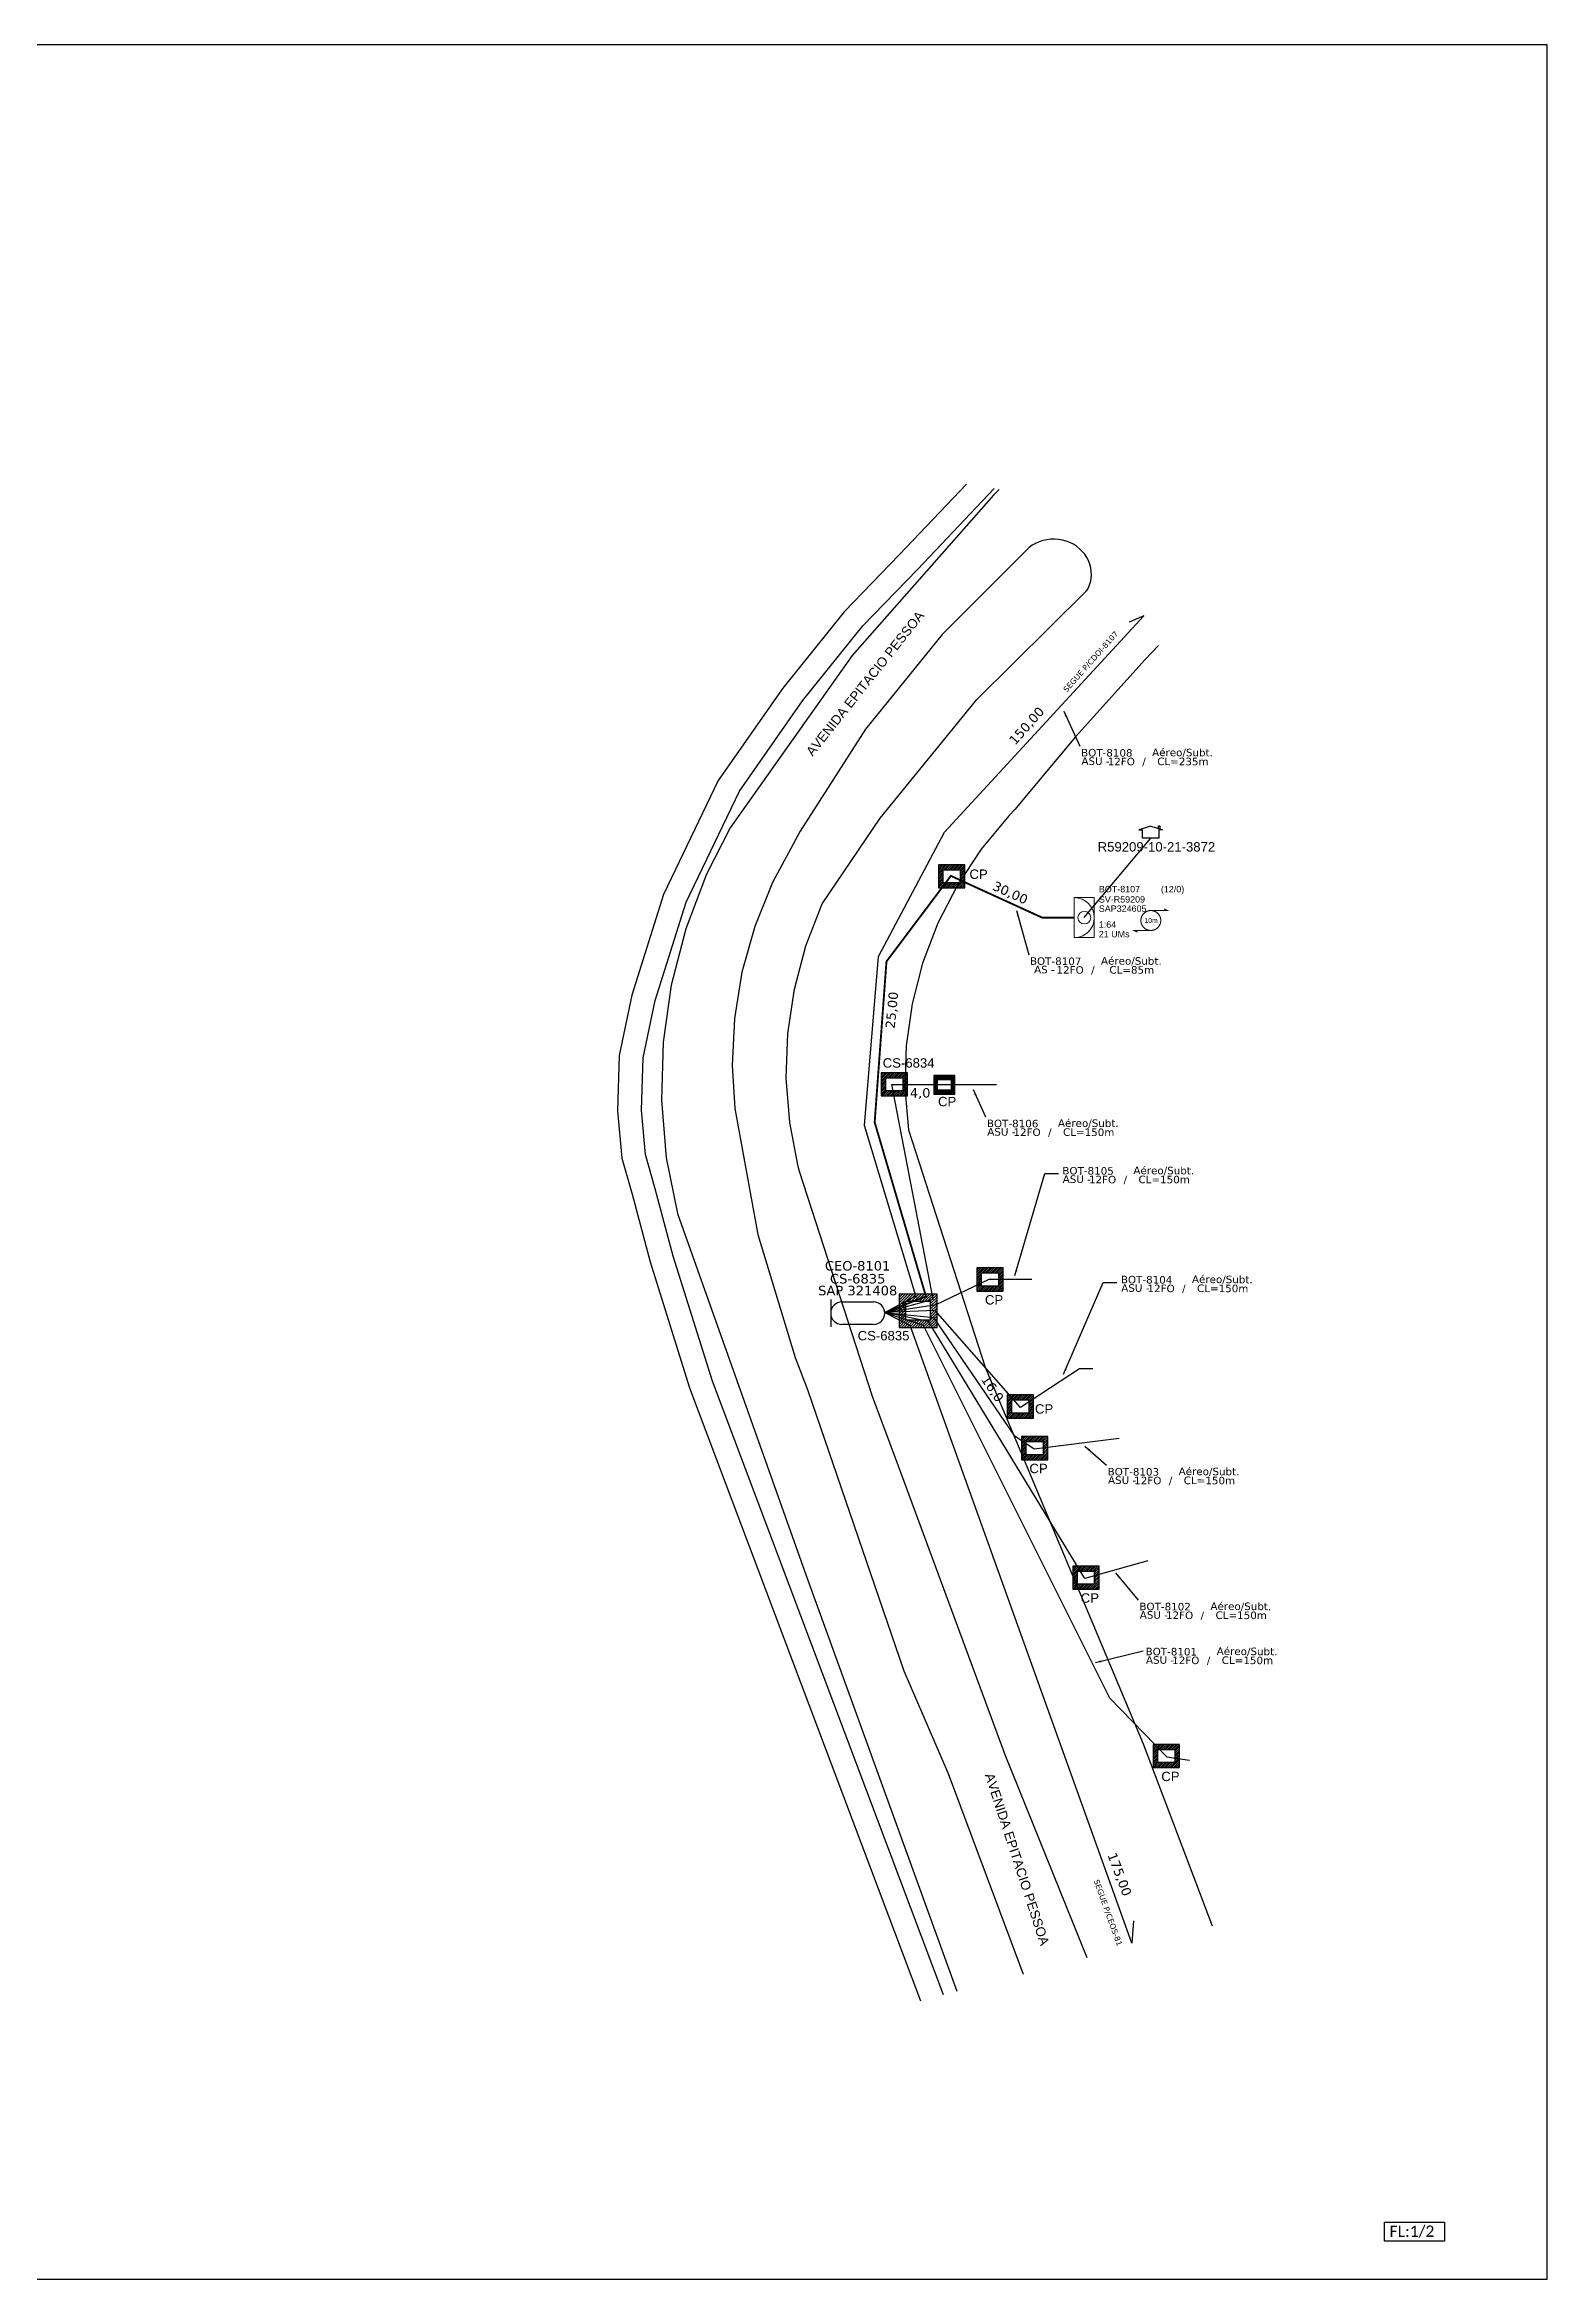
# Model space of a CAD drawing. Header units: metres. Extents: x -1286 to 457, y -500 to 94.
# Drawn here: x -845 to -445, y -500 to 94 of the extents above; entities that cross this region are included whole.
import ezdxf
from ezdxf.enums import TextEntityAlignment as Align

# ---------------------------------------------------------------- set-up
doc = ezdxf.new("R2010")
doc.units = ezdxf.units.M
for name, color, linetype in [('10.0-Cartográfico', 4, 'Continuous'), ('10.1-Caixas Subterrâneas', 5, 'Continuous'), ('20.4-CEOS', 1, 'Continuous'), ('20.5-CEO', 1, 'Continuous'), ('CD a instalar', 1, 'Continuous'), ('celulas gpon', 7, 'Continuous'), ('Folga', 1, 'Continuous'), ('label_cabos', 7, 'Continuous'), ('Legenda', 1, 'Continuous'), ('MUB_SEGMENTO', 7, 'Continuous'), ('surveys', 7, 'Continuous'), ('surveys legendas', 7, 'Continuous')]:
    doc.layers.add(name, color=color, linetype=linetype)
doc.layers.add("20.0-LEGENDA DOS CDO'S", color=1, linetype='Continuous', lineweight=0)
doc.layers.add('20.1-CDO_INTERIOR', color=1, linetype='Continuous', lineweight=0)
doc.layers.add('DROP DE CLIENTE', color=140, linetype='Continuous', plot=False)
doc.layers.add('EXTRA', color=50, linetype='Continuous', plot=False)
doc.styles.add('ARIAL', font='arial.ttf')
doc.styles.add('siredit', font='verdana.ttf')
doc.styles.add('WMF-Calibri0', font='calibri.ttf')
doc.linetypes.add('FENCELINE1', pattern='A,0.25,-0.1,[133,ltypeshp.shx,S=0.1,R=0,X=-0.1,Y=0],-0.1,1', length=1.45)
doc.dimstyles.new('ISO-25', dxfattribs={"dimtxt": 2.5, "dimasz": 2.5, "dimexe": 1.25, "dimexo": 0.625, "dimtad": 1, "dimtxsty": 'Standard', "dimcen": 2.5, "dimadec": 0, "dimazin": 0, "dimtfac": 1, "dimtmove": 0, "dimatfit": 3, "dimfxl": 0, "dimarcsym": 0})

# ---------------------------------------------------------------- blocks, each defined once
blk = doc.blocks.new('SURVEY_SURVEY')
for p, q in [((0, 0.0000127), (-0.0000126, 0.000009)), ((-0.0000126, 0.000009), (-0.0000086, 0.000009)), ((-0.0000086, 0), (-0.0000086, 0.000009)), ((0.0000086, 0), (-0.0000086, 0)), ((0, 0.0000127), (0.0000126, 0.000009)), ((0.0000084, 0.0000132), (0.0000098, 0.0000132)), ((0.0000084, 0.0000103), (0.0000084, 0.0000132)), ((0.0000126, 0.000009), (0.0000086, 0.000009)), ((0.0000086, 0.000009), (0.0000086, 0)), ((0.0000098, 0.0000132), (0.0000098, 0.0000099))]:
    blk.add_line(p, q)
blk = doc.blocks.new('*X70')
at = {"color": 0, "linetype": 'Continuous'}
for p, q in [((-1.25, 0.34099), (-0.49099, 1.1)), ((-1.25, 0.517767), (-0.667767, 1.1)), ((-1.25, 0.694544), (-0.844544, 1.1)), ((-1.25, 0.87132), (-1.02132, 1.1)), ((-1.25, 1.048097), (-1.198097, 1.1)), ((-1.25, 0.164214), (-0.8035, 0.610714)), ((-1.25, -0.012563), (-0.8035, 0.433937)), ((-1.25, -0.18934), (-0.8035, 0.25716)), ((-1.25, -0.366117), (-0.8035, 0.080383)), ((-0.789214, 0.625), (-0.314214, 1.1)), ((-0.612437, 0.625), (-0.137437, 1.1)), ((-0.43566, 0.625), (0.03934, 1.1)), ((-0.258883, 0.625), (0.216117, 1.1)), ((-0.082107, 0.625), (0.392893, 1.1)), ((0.09467, 0.625), (0.56967, 1.1)), ((0.271447, 0.625), (0.746447, 1.1)), ((0.448223, 0.625), (0.923223, 1.1)), ((0.625, 0.625), (1.1, 1.1)), ((0.801777, 0.625), (1.25, 1.073223)), ((0.8035, 0.449947), (1.25, 0.896447)), ((0.8035, 0.27317), (1.25, 0.71967)), ((0.8035, 0.096393), (1.25, 0.542893)), ((0.8035, -0.080383), (1.25, 0.366117)), ((0.8035, -0.25716), (1.25, 0.18934)), ((0.8035, -0.433937), (1.25, 0.012563)), ((-1.25, -0.542893), (-0.8035, -0.096393)), ((-1.25, -0.71967), (-0.8035, -0.27317)), ((-1.25, -0.896447), (-0.8035, -0.449947)), ((-1.25, -1.073223), (-0.801777, -0.625)), ((-1.1, -1.1), (-0.625, -0.625)), ((-0.923223, -1.1), (-0.448223, -0.625)), ((-0.746447, -1.1), (-0.271447, -0.625)), ((-0.56967, -1.1), (-0.09467, -0.625)), ((-0.392893, -1.1), (0.082107, -0.625)), ((-0.216117, -1.1), (0.258883, -0.625)), ((-0.03934, -1.1), (0.43566, -0.625)), ((0.137437, -1.1), (0.612437, -0.625)), ((0.314214, -1.1), (0.789214, -0.625)), ((0.49099, -1.1), (1.25, -0.34099)), ((0.667767, -1.1), (1.25, -0.517767)), ((0.8035, -0.610714), (1.25, -0.164214)), ((0.844544, -1.1), (1.25, -0.694544)), ((1.02132, -1.1), (1.25, -0.87132)), ((1.198097, -1.1), (1.25, -1.048097))]:
    blk.add_line(p, q, dxfattribs=at)
blk = doc.blocks.new('MANHOLE_MQ')
at = {"color": 0, "linetype": 'Continuous'}
for p, q in [((0.00000623, 0.00000569), (-0.00000627, 0.00000569)), ((-0.00000627, 0.00000569), (-0.00000627, -0.00000531)), ((-0.00000404, 0.00000331), (0.00000399, 0.00000331)), ((-0.00000404, -0.00000294), (-0.00000404, 0.00000331)), ((0.00000399, 0.00000331), (0.00000399, -0.00000294)), ((0.00000623, -0.00000531), (0.00000623, 0.00000569)), ((-0.00000627, -0.00000531), (0.00000623, -0.00000531)), ((0.00000399, -0.00000294), (-0.00000404, -0.00000294)), ((0.00000399, -0.00000294), (0.00000399, -0.00000294))]:
    blk.add_line(p, q, dxfattribs=at)
at = {"color": 0, "linetype": 'Continuous', "xscale": 5e-06, "yscale": 5e-06, "zscale": 1e-05}
blk.add_blockref('*X70', (-0.00000002, 0.00000019), dxfattribs=at)
blk = doc.blocks.new('LEGENDA DOS CABOS')
at = {"layer": 'EXTRA', "color": 0, "style": 'siredit'}
for tag, p in [('ID', (4.6, 0.97)), ('XX', (9.03, 0.97))]:
    blk.add_attdef(tag, text='', height=0.48, rotation=359.69, dxfattribs=at).set_placement(p, align=Align.MIDDLE_CENTER)
at = {"layer": 'Legenda', "color": 0, "style": 'siredit'}
for tag, p in [('TIPO_CABO', (1.31, 0)), ('CABO', (4.69, -0.05)), ('/', (6.81, -0.05)), ('METROS', (10.03, -0.05))]:
    blk.add_attdef(tag, text='', height=0.8, rotation=359.69, dxfattribs=at).set_placement(p, align=Align.MIDDLE_CENTER)
blk = doc.blocks.new('A$C07E14978')
at = {"layer": 'Folga', "color": 0, "const_width": 0.146}
blk.add_lwpolyline([(2.23, 2.92, 1.000012), (2.23, 0.28, 0.999978)], format="xyb", close=True, dxfattribs=at)
at = {"layer": 'Folga', "color": 0, "const_width": 0.137}
for points in [[(2.23, 2.92), (4.42, 2.92), (3.98, 3.13)], [(2.23, 0.28), (0.03, 0.28), (0.47, 0.06)]]:
    blk.add_lwpolyline(points, dxfattribs=at)
at = {"layer": 'Folga', "color": 0}
blk.add_text('10m', height=0.659, dxfattribs=at).set_placement((1.38, 1.27))

msp = doc.modelspace()

# ---------------------------------------------------------------- linework, layer by layer
msp.add_lwpolyline([(-1286.07, -499.81), (-445.07, -499.81), (-445.07, 94.19), (-1286.07, 94.19)], close=True)
at = {"color": 7}
msp.add_lwpolyline([(-488.37, -484.64), (-472.44, -484.64), (-472.44, -489.7), (-488.37, -489.7)], close=True, dxfattribs=at)
at = {"layer": '10.0-Cartográfico', "color": 4}
for points in [[(-599.57, -22.6), (-617.38, -41.35), (-632.11, -56.54), (-648.39, -76.84), (-665.59, -101.37), (-680.14, -131.68), (-688.55, -158.5), (-691.91, -174.46), (-692.36, -189.18), (-691.22, -201.78), (-688.5, -211.36), (-683.72, -229.33), (-673.22, -262.85), (-611.82, -425.74)], [(-605.65, -424.16), (-667.13, -261.05), (-677.55, -227.8), (-682.31, -209.91), (-684.9, -200.78), (-685.97, -189.02), (-685.54, -175.11), (-682.33, -159.9), (-674.13, -133.71), (-659.96, -104.19), (-643.14, -80.22), (-627.16, -60.28), (-612.61, -45.28), (-592.21, -23.8)], [(-590.82, -24.03), (-592.35, -25.55), (-629.94, -68.15), (-662.42, -114), (-668.7, -126.33), (-674.23, -140.82), (-678.11, -155.77), (-680.25, -170.98), (-680.68, -186.34), (-679.38, -201.66), (-676.41, -216.52), (-676.35, -216.75), (-642.07, -313.01), (-602.11, -423.25)], [(-582.92, -39.46), (-606, -62.55), (-626.39, -87.77), (-643.81, -114.83), (-651.11, -128.48), (-655.86, -140.19), (-659.26, -152.3), (-661.27, -164.67), (-661.88, -177.17), (-661.19, -188.6), (-655.02, -222.1), (-645.11, -254.8), (-641.77, -263.54), (-616.19, -338.04), (-604.42, -365.39), (-584.48, -418.73)], [(-567.46, -414.36), (-589.22, -360.38), (-617.59, -283.7), (-624.56, -265.11), (-643.93, -205.36), (-644.29, -204.01), (-646.54, -192.32), (-647.48, -180.48), (-647.07, -168.62), (-645.33, -156.84), (-642.26, -145.31), (-637.9, -134.14), (-622.54, -111.41), (-596.8, -79.83), (-567.85, -51.12), (-567.41, -50.71), (-567.39, -50.67), (-567.32, -50.53), (-566.92, -49.62), (-566.61, -48.69), (-566.43, -47.74), (-566.34, -46.77), (-566.38, -45.8), (-566.52, -44.83), (-566.75, -43.89), (-567.1, -42.96), (-567.55, -42.09), (-568.1, -41.26), (-568.74, -40.48), (-569.48, -39.78), (-570.27, -39.14), (-571.13, -38.58), (-572.07, -38.12), (-573.05, -37.75), (-574.05, -37.49), (-575.07, -37.3), (-576.12, -37.24), (-577.2, -37.25), (-578.22, -37.38), (-579.24, -37.62), (-580.24, -37.94), (-581.18, -38.36), (-582.08, -38.87), (-582.92, -39.46)], [(-548.5, -65.49), (-552.03, -69.27), (-570.55, -89.8), (-585.46, -107.56), (-586.61, -109.04), (-588.27, -110.8), (-595.64, -119.68), (-601.95, -129.24), (-607.16, -139.34), (-611.21, -149.91), (-614.04, -160.8), (-615.63, -171.9), (-615.94, -183.1), (-614.99, -194.27)], [(-614.99, -194.27), (-594.56, -257.34), (-552.54, -357.46), (-534.22, -405.83)]]:
    msp.add_lwpolyline(points, dxfattribs=at)
at = {"layer": '20.1-CDO_INTERIOR', "color": 1, "lineweight": 18}
msp.add_lwpolyline([(-565.56, -143.15), (-565.55, -132.53), (-570.87, -132.53), (-570.87, -143.15)], close=True, dxfattribs=at)
msp.add_circle((-568.21, -137.84), 1.7, dxfattribs=at)
msp.add_arc((-570.87, -137.84), 5.31, 269.97241, 89.97241, dxfattribs=at)
at = {"layer": '20.5-CEO', "color": 5}
for p, q in [((-632.67, -239.99), (-624.28, -239.99)), ((-624.28, -245.97), (-632.67, -245.97))]:
    msp.add_line(p, q, dxfattribs=at)
msp.add_lwpolyline([(-635.67, -239.37), (-635.67, -246.59)], dxfattribs=at)
for centre, start, end in [((-632.67, -242.98), 90, 270), ((-624.28, -242.98), 270, 90)]:
    msp.add_arc(centre, 2.99, start, end, dxfattribs=at)
at = {"layer": 'CD a instalar', "color": 7, "linetype": 'ByBlock'}
for points in [[(-621.29, -242.85), (-612.99, -238.34), (-626.68, -193.07), (-622.94, -148.17), (-605.43, -115.13), (-552.38, -57.65), (-556.3, -59.27)], [(-621.29, -242.85), (-608.41, -239.3), (-619.42, -182.2), (-591.6, -182.2)], [(-621.29, -242.85), (-607.62, -240.72), (-593.55, -233.96), (-582.2, -233.96)], [(-565.93, -257.8), (-569.5, -257.8), (-585.16, -268.04), (-607.9, -242.25), (-621.29, -242.85)], [(-621.29, -242.85), (-611.05, -246.21), (-561.47, -345.24), (-546.27, -360.89), (-540.23, -361.79)], [(-551.35, -308.81), (-568.1, -313.51), (-609.64, -245.23), (-621.29, -242.85)], [(-621.29, -242.85), (-608.34, -244.17), (-586.95, -275.45), (-581.58, -279.06), (-558.9, -276.22)]]:
    msp.add_lwpolyline(points, dxfattribs=at)
at = {"layer": 'CD a instalar', "linetype": 'FENCELINE1', "ltscale": 8, "const_width": 0.5}
msp.add_lwpolyline([(-621.29, -242.85), (-610.34, -238.52), (-623.97, -192.25), (-620.83, -149.51), (-603.7, -126.75), (-579.43, -137.84), (-570.87, -137.84)], dxfattribs=at)
at = {"layer": 'CD a instalar', "color": 5, "linetype": 'ByBlock'}
for points in [[(-621.29, -242.85), (-614.53, -246.26)], [(-555.13, -404.5), (-555.54, -410.41), (-614.53, -246.26)]]:
    msp.add_lwpolyline(points, dxfattribs=at)
at = {"layer": 'DROP DE CLIENTE'}
msp.add_lwpolyline([(-568.21, -137.84), (-550.56, -116.75)], dxfattribs=at)

# ---------------------------------------------------------------- block references
at = {"layer": '10.1-Caixas Subterrâneas', "color": 30, "rotation": 180.0000000000633}
for p, xscale, yscale, zscale in [((-603.48, -126.77), 559628.2200445269, 559628.2200445269, 559628.2200445269), ((-618.78, -182.05), 559628.2200445269, 559628.2200445269, 559628.2200445269), ((-605.44, -182.2), 447702.5760356215, 447702.5760356215, 447702.5760356215), ((-593.3, -233.93), 559628.2200445269, 559628.2200445269, 559628.2200445269), ((-612.44, -242.2), 805864.6368641186, 805864.6368641186, 805864.6368641186), ((-585.23, -267.68), 559628.2200445269, 559628.2200445269, 559628.2200445269), ((-581.46, -278.76), 559628.2200445269, 559628.2200445269, 559628.2200445269), ((-567.81, -313.2), 559628.2200445269, 559628.2200445269, 559628.2200445269), ((-546.39, -360.61), 559628.2200445269, 559628.2200445269, 559628.2200445269)]:
    msp.add_blockref('MANHOLE_MQ', p, dxfattribs=dict(at, xscale=xscale, yscale=yscale, zscale=zscale))
at = {"layer": 'Folga', "xscale": 2.006958307478562, "yscale": 2.006958307478562, "zscale": 2.006958307478562}
msp.add_blockref('A$C07E14978', (-555, -141.82), dxfattribs=at)
at = {"layer": 'label_cabos', "color": 7, "lineweight": 0}
ref = msp.add_blockref('LEGENDA DOS CABOS', (-570.71, -97.29), dxfattribs=dict(at, xscale=2, yscale=2, zscale=2))
ref.add_attrib('ID', 'BOT-8108', dxfattribs={"color": 0, "height": 2, "rotation": 359.69001, "style": 'siredit'}).set_placement((-562.23, -94.03), align=Align.MIDDLE_CENTER)
ref.add_attrib('CABO', '12FO', dxfattribs={"color": 0, "height": 2, "rotation": 359.69001, "style": 'siredit'}).set_placement((-558.38, -96.34), align=Align.MIDDLE_CENTER)
ref.add_attrib('METROS', 'CL=235m', dxfattribs={"color": 0, "height": 2, "rotation": 359.69001, "style": 'siredit'}).set_placement((-541.99, -96.34), align=Align.MIDDLE_CENTER)
ref.add_attrib('XX', 'Aéreo/Subt.', dxfattribs={"color": 0, "height": 2, "rotation": 359.69001, "style": 'siredit'}).set_placement((-542.1, -93.95), align=Align.MIDDLE_CENTER)
ref.add_attrib('/', '/', dxfattribs={"color": 0, "height": 2, "rotation": 359.69001, "style": 'siredit'}).set_placement((-552.33, -96.34), align=Align.MIDDLE_CENTER)
ref.add_attrib('TIPO_CABO', 'ASU -', dxfattribs={"color": 0, "height": 2, "rotation": 359.69001, "style": 'siredit'}).set_placement((-565.23, -96.25), align=Align.MIDDLE_CENTER)
ref = msp.add_blockref('LEGENDA DOS CABOS', (-584.31, -152.69), dxfattribs=dict(at, xscale=2, yscale=2, zscale=2))
ref.add_attrib('ID', 'BOT-8107', dxfattribs={"color": 0, "height": 2, "rotation": 359.69001, "style": 'siredit'}).set_placement((-575.83, -149.43), align=Align.MIDDLE_CENTER)
ref.add_attrib('CABO', '12FO', dxfattribs={"color": 0, "height": 2, "rotation": 359.69001, "style": 'siredit'}).set_placement((-571.99, -151.74), align=Align.MIDDLE_CENTER)
ref.add_attrib('METROS', 'CL=85m', dxfattribs={"color": 0, "height": 2, "rotation": 359.69001, "style": 'siredit'}).set_placement((-555.6, -151.74), align=Align.MIDDLE_CENTER)
ref.add_attrib('XX', 'Aéreo/Subt.', dxfattribs={"color": 0, "height": 2, "rotation": 359.69001, "style": 'siredit'}).set_placement((-555.7, -149.35), align=Align.MIDDLE_CENTER)
ref.add_attrib('/', '/', dxfattribs={"color": 0, "height": 2, "rotation": 359.69001, "style": 'siredit'}).set_placement((-565.93, -151.74), align=Align.MIDDLE_CENTER)
ref.add_attrib('TIPO_CABO', 'AS -', dxfattribs={"color": 0, "height": 2, "rotation": 359.69001, "style": 'siredit'}).set_placement((-578.83, -151.65), align=Align.MIDDLE_CENTER)
ref = msp.add_blockref('LEGENDA DOS CABOS', (-595.76, -195.83), dxfattribs=dict(at, xscale=2, yscale=2, zscale=2))
ref.add_attrib('ID', 'BOT-8106', dxfattribs={"color": 0, "height": 2, "rotation": 359.69001, "style": 'siredit'}).set_placement((-587.28, -192.57), align=Align.MIDDLE_CENTER)
ref.add_attrib('CABO', '12FO', dxfattribs={"color": 0, "height": 2, "rotation": 359.69001, "style": 'siredit'}).set_placement((-583.44, -194.88), align=Align.MIDDLE_CENTER)
ref.add_attrib('METROS', 'CL=150m', dxfattribs={"color": 0, "height": 2, "rotation": 359.69001, "style": 'siredit'}).set_placement((-567.05, -194.88), align=Align.MIDDLE_CENTER)
ref.add_attrib('XX', 'Aéreo/Subt.', dxfattribs={"color": 0, "height": 2, "rotation": 359.69001, "style": 'siredit'}).set_placement((-567.15, -192.48), align=Align.MIDDLE_CENTER)
ref.add_attrib('/', '/', dxfattribs={"color": 0, "height": 2, "rotation": 359.69001, "style": 'siredit'}).set_placement((-577.38, -194.88), align=Align.MIDDLE_CENTER)
ref.add_attrib('TIPO_CABO', 'ASU -', dxfattribs={"color": 0, "height": 2, "rotation": 359.69001, "style": 'siredit'}).set_placement((-590.28, -194.79), align=Align.MIDDLE_CENTER)
ref = msp.add_blockref('LEGENDA DOS CABOS', (-575.69, -208.41), dxfattribs=dict(at, xscale=2, yscale=2, zscale=2))
ref.add_attrib('ID', 'BOT-8105', dxfattribs={"color": 0, "height": 2, "rotation": 359.69001, "style": 'siredit'}).set_placement((-567.21, -205.15), align=Align.MIDDLE_CENTER)
ref.add_attrib('CABO', '12FO', dxfattribs={"color": 0, "height": 2, "rotation": 359.69001, "style": 'siredit'}).set_placement((-563.36, -207.46), align=Align.MIDDLE_CENTER)
ref.add_attrib('METROS', 'CL=150m', dxfattribs={"color": 0, "height": 2, "rotation": 359.69001, "style": 'siredit'}).set_placement((-546.97, -207.46), align=Align.MIDDLE_CENTER)
ref.add_attrib('XX', 'Aéreo/Subt.', dxfattribs={"color": 0, "height": 2, "rotation": 359.69001, "style": 'siredit'}).set_placement((-547.08, -205.07), align=Align.MIDDLE_CENTER)
ref.add_attrib('/', '/', dxfattribs={"color": 0, "height": 2, "rotation": 359.69001, "style": 'siredit'}).set_placement((-557.31, -207.46), align=Align.MIDDLE_CENTER)
ref.add_attrib('TIPO_CABO', 'ASU -', dxfattribs={"color": 0, "height": 2, "rotation": 359.69001, "style": 'siredit'}).set_placement((-570.21, -207.37), align=Align.MIDDLE_CENTER)
ref = msp.add_blockref('LEGENDA DOS CABOS', (-560.12, -237.35), dxfattribs=dict(at, xscale=2, yscale=2, zscale=2))
ref.add_attrib('ID', 'BOT-8104', dxfattribs={"color": 0, "height": 2, "rotation": 359.69001, "style": 'siredit'}).set_placement((-551.64, -234.09), align=Align.MIDDLE_CENTER)
ref.add_attrib('CABO', '12FO', dxfattribs={"color": 0, "height": 2, "rotation": 359.69001, "style": 'siredit'}).set_placement((-547.8, -236.4), align=Align.MIDDLE_CENTER)
ref.add_attrib('METROS', 'CL=150m', dxfattribs={"color": 0, "height": 2, "rotation": 359.69001, "style": 'siredit'}).set_placement((-531.41, -236.4), align=Align.MIDDLE_CENTER)
ref.add_attrib('XX', 'Aéreo/Subt.', dxfattribs={"color": 0, "height": 2, "rotation": 359.69001, "style": 'siredit'}).set_placement((-531.51, -234.01), align=Align.MIDDLE_CENTER)
ref.add_attrib('/', '/', dxfattribs={"color": 0, "height": 2, "rotation": 359.69001, "style": 'siredit'}).set_placement((-541.74, -236.4), align=Align.MIDDLE_CENTER)
ref.add_attrib('TIPO_CABO', 'ASU -', dxfattribs={"color": 0, "height": 2, "rotation": 359.69001, "style": 'siredit'}).set_placement((-554.64, -236.31), align=Align.MIDDLE_CENTER)
ref = msp.add_blockref('LEGENDA DOS CABOS', (-563.65, -288.41), dxfattribs=dict(at, xscale=2, yscale=2, zscale=2))
ref.add_attrib('ID', 'BOT-8103', dxfattribs={"color": 0, "height": 2, "rotation": 359.69001, "style": 'siredit'}).set_placement((-555.17, -285.15), align=Align.MIDDLE_CENTER)
ref.add_attrib('CABO', '12FO', dxfattribs={"color": 0, "height": 2, "rotation": 359.69001, "style": 'siredit'}).set_placement((-551.33, -287.46), align=Align.MIDDLE_CENTER)
ref.add_attrib('METROS', 'CL=150m', dxfattribs={"color": 0, "height": 2, "rotation": 359.69001, "style": 'siredit'}).set_placement((-534.94, -287.46), align=Align.MIDDLE_CENTER)
ref.add_attrib('XX', 'Aéreo/Subt.', dxfattribs={"color": 0, "height": 2, "rotation": 359.69001, "style": 'siredit'}).set_placement((-535.04, -285.06), align=Align.MIDDLE_CENTER)
ref.add_attrib('/', '/', dxfattribs={"color": 0, "height": 2, "rotation": 359.69001, "style": 'siredit'}).set_placement((-545.27, -287.46), align=Align.MIDDLE_CENTER)
ref.add_attrib('TIPO_CABO', 'ASU -', dxfattribs={"color": 0, "height": 2, "rotation": 359.69001, "style": 'siredit'}).set_placement((-558.17, -287.37), align=Align.MIDDLE_CENTER)
ref = msp.add_blockref('LEGENDA DOS CABOS', (-555.2, -324.24), dxfattribs=dict(at, xscale=2, yscale=2, zscale=2))
ref.add_attrib('ID', 'BOT-8102', dxfattribs={"color": 0, "height": 2, "rotation": 359.69001, "style": 'siredit'}).set_placement((-546.72, -320.98), align=Align.MIDDLE_CENTER)
ref.add_attrib('CABO', '12FO', dxfattribs={"color": 0, "height": 2, "rotation": 359.69001, "style": 'siredit'}).set_placement((-542.87, -323.29), align=Align.MIDDLE_CENTER)
ref.add_attrib('METROS', 'CL=150m', dxfattribs={"color": 0, "height": 2, "rotation": 359.69001, "style": 'siredit'}).set_placement((-526.48, -323.29), align=Align.MIDDLE_CENTER)
ref.add_attrib('XX', 'Aéreo/Subt.', dxfattribs={"color": 0, "height": 2, "rotation": 359.69001, "style": 'siredit'}).set_placement((-526.59, -320.9), align=Align.MIDDLE_CENTER)
ref.add_attrib('/', '/', dxfattribs={"color": 0, "height": 2, "rotation": 359.69001, "style": 'siredit'}).set_placement((-536.82, -323.29), align=Align.MIDDLE_CENTER)
ref.add_attrib('TIPO_CABO', 'ASU -', dxfattribs={"color": 0, "height": 2, "rotation": 359.69001, "style": 'siredit'}).set_placement((-549.72, -323.2), align=Align.MIDDLE_CENTER)
ref = msp.add_blockref('LEGENDA DOS CABOS', (-553.55, -336.22), dxfattribs=dict(at, xscale=2, yscale=2, zscale=2))
ref.add_attrib('ID', 'BOT-8101', dxfattribs={"color": 0, "height": 2, "rotation": 359.69001, "style": 'siredit'}).set_placement((-545.07, -332.96), align=Align.MIDDLE_CENTER)
ref.add_attrib('CABO', '12FO', dxfattribs={"color": 0, "height": 2, "rotation": 359.69001, "style": 'siredit'}).set_placement((-541.22, -335.27), align=Align.MIDDLE_CENTER)
ref.add_attrib('METROS', 'CL=150m', dxfattribs={"color": 0, "height": 2, "rotation": 359.69001, "style": 'siredit'}).set_placement((-524.83, -335.27), align=Align.MIDDLE_CENTER)
ref.add_attrib('XX', 'Aéreo/Subt.', dxfattribs={"color": 0, "height": 2, "rotation": 359.69001, "style": 'siredit'}).set_placement((-524.93, -332.88), align=Align.MIDDLE_CENTER)
ref.add_attrib('/', '/', dxfattribs={"color": 0, "height": 2, "rotation": 359.69001, "style": 'siredit'}).set_placement((-535.16, -335.27), align=Align.MIDDLE_CENTER)
ref.add_attrib('TIPO_CABO', 'ASU -', dxfattribs={"color": 0, "height": 2, "rotation": 359.69001, "style": 'siredit'}).set_placement((-548.07, -335.18), align=Align.MIDDLE_CENTER)
at = {"layer": 'surveys', "color": 255, "xscale": 250000, "yscale": 250000, "zscale": 250000}
msp.add_blockref('SURVEY_SURVEY', (-550.56, -116.75), dxfattribs=at)

# ---------------------------------------------------------------- texts
at = {"style": 'WMF-Calibri0'}
msp.add_text('FL:1/2', height=3, dxfattribs=at).set_placement((-487.02, -488.52))
at = {"layer": '10.1-Caixas Subterrâneas', "color": 30, "style": 'ARIAL'}
for s, p in [('CP', (-598.76, -127.55)), ('CS-6834', (-621.83, -177.72)), ('CP', (-607.12, -187.99)), ('CP', (-594.64, -240.69)), ('CP', (-581.33, -269.69)), ('CP', (-582.81, -285.52)), ('CP', (-569.16, -319.96)), ('CP', (-547.74, -367.38))]:
    msp.add_text(s, height=2.5, dxfattribs=at).set_placement(p)
at = {"layer": '10.1-Caixas Subterrâneas', "color": 5, "style": 'ARIAL'}
msp.add_text('CS-6835', height=2.5, dxfattribs=at).set_placement((-628.5, -250.22))
at = {"layer": "20.0-LEGENDA DOS CDO'S", "color": 1, "style": 'ARIAL'}
for s, p in [('BOT-8107', (-564.34, -131.11)), ('SAP324605', (-564.35, -136.3)), ('SV-R59209', (-564.34, -133.84)), ('21 UMs', (-564.36, -143.07)), ('1:64', (-564.36, -140.53))]:
    msp.add_text(s, height=1.7, rotation=359.97241, dxfattribs=at).set_placement(p)
msp.add_text(' (12/0)', height=1.7, rotation=359.97241, dxfattribs=at).set_placement((-545.07, -131.12), align=Align.CENTER)
at = {"layer": '20.4-CEOS', "color": 5, "style": 'siredit'}
msp.add_text('CEO-8101', height=2.524, dxfattribs=at).set_placement((-628.51, -229.13), align=Align.TOP_CENTER)
at = {"layer": '20.4-CEOS', "color": 7, "style": 'siredit'}
msp.add_text('SEGUE P/CEOS-81', height=1.5, rotation=289.76757, dxfattribs=at).set_placement((-561.89, -402.36), align=Align.MIDDLE_CENTER)
at = {"layer": '20.5-CEO', "color": 5, "style": 'siredit'}
for s, p in [('SAP 321408', (-628.48, -235.71)), ('CS-6835', (-628.48, -232.56))]:
    msp.add_text(s, height=2.534, dxfattribs=at).set_placement(p, align=Align.TOP_CENTER)
at = {"layer": 'celulas gpon', "style": 'siredit'}
for s, height, rotation, p in [('SEGUE P/CDOI-8107', 1.5, 48.38243, (-572.87, -78.06)), ('150,00', 2.5, 48.38243, (-586.62, -92.15)), ('25,00', 2.5, 84.29463, (-618.66, -167.43)), ('16,0', 2.5, 304.35288, (-595.79, -260.59)), ('175,00', 2.5, 290.68969, (-562.09, -386.98))]:
    msp.add_text(s, height=height, rotation=rotation, dxfattribs=at).set_placement(p)
msp.add_text('30,00', height=2.5, rotation=335.44722, dxfattribs=at).set_placement((-587.88, -131.23), align=Align.MIDDLE_CENTER)
msp.add_text('4,0', height=2.5, dxfattribs=at).set_placement((-614.6, -185.66))
at = {"layer": 'MUB_SEGMENTO', "color": 5, "style": 'ARIAL'}
for rotation, p in [(51.51258, (-640.47, -95.13)), (288.06253, (-594.69, -365.74))]:
    msp.add_text('AVENIDA EPITACIO PESSOA', height=2.5, rotation=rotation, dxfattribs=at).set_placement(p)
at = {"layer": 'surveys legendas', "color": 0, "style": 'ARIAL'}
msp.add_text('R59209-10-21-3872', height=2.5, dxfattribs=at).set_placement((-564.66, -120.28))

# ---------------------------------------------------------------- leaders
at = {"color": 7, "lineweight": 0}
for points in [[(-573.69, -82.98), (-569.4, -92.3)], [(-586.27, -135.95), (-583.01, -147.7)], [(-597.79, -183.54), (-594.46, -190.84)], [(-586.71, -233.01), (-578.74, -205.86), (-575.1, -205.86)], [(-573.73, -259.2), (-563.17, -234.8), (-559.53, -234.8)], [(-568.05, -278.35), (-562.35, -283.42)], [(-559.94, -312.04), (-553.89, -319.25)], [(-565.21, -335.88), (-552.55, -332.73)]]:
    msp.add_leader(points, dimstyle='ISO-25', override={"dimasz": 1.5, "dimtad": 0}, dxfattribs=at)

doc.saveas('drawing.dxf')
